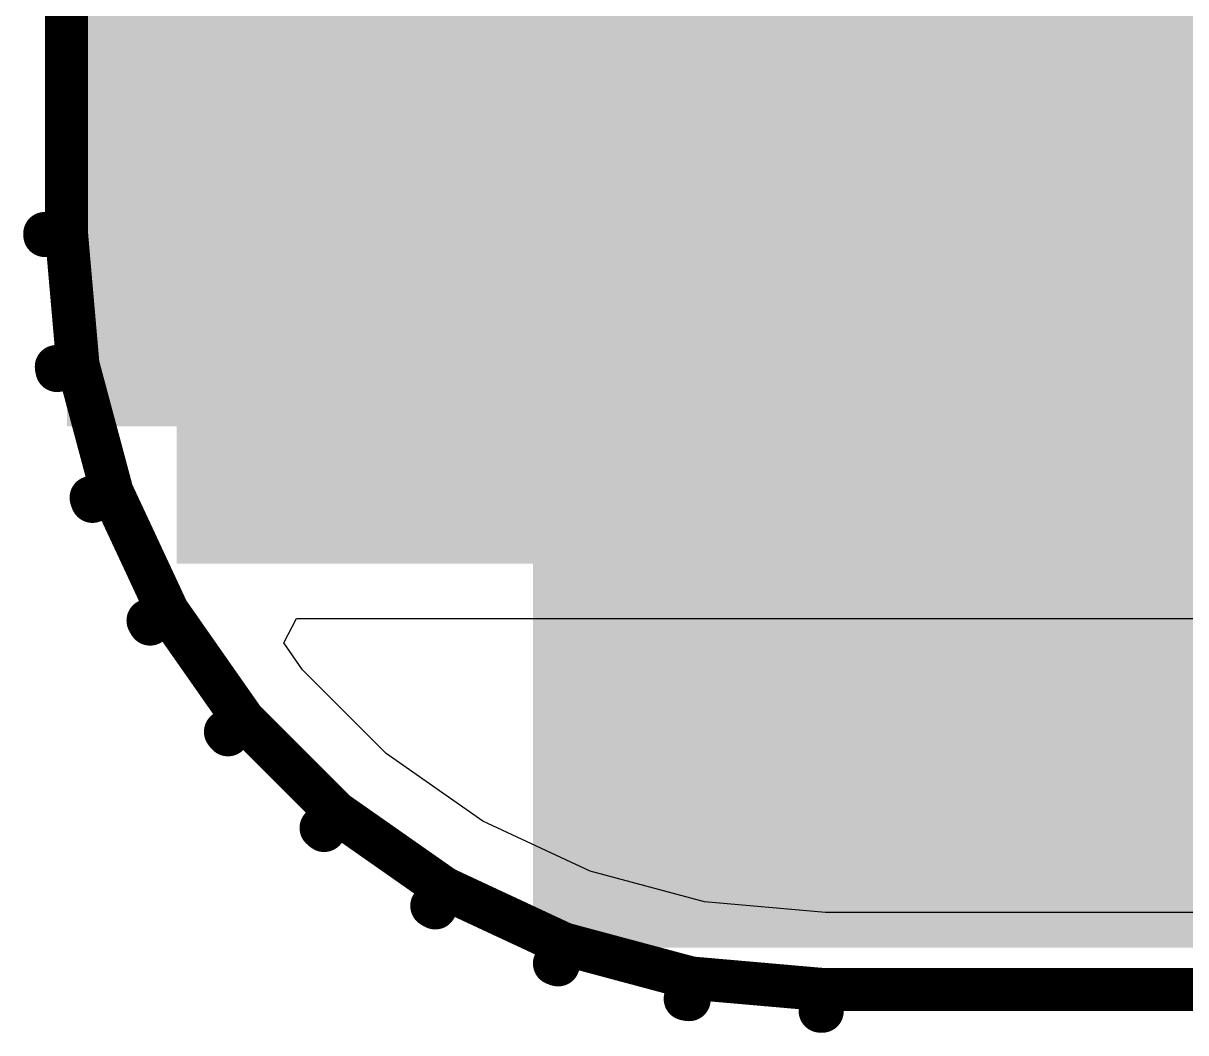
# Model space of a CAD drawing. Header units: millimetres. Extents: x 9.6 to 105, y 7.6 to 66.9.
# Drawn here: x 9.58 to 14.96, y 8.24 to 12.92 of the extents above; entities that cross this region are included whole.
import ezdxf

# ---------------------------------------------------------------- set-up
doc = ezdxf.new("R2010")
doc.units = ezdxf.units.MM
for name, color, linetype in [('BottomLayer', 5, 'Continuous'), ('KeepOutLayer', 6, 'Continuous'), ('Mechanical4', 56, 'Continuous'), ('TopLayer', 1, 'Continuous')]:
    doc.layers.add(name, color=color, linetype=linetype)

msp = doc.modelspace()

# ---------------------------------------------------------------- hatches: boundary and pattern name
at = {"layer": 'BottomLayer'}
msp.add_hatch(color=5, dxfattribs=at).paths.add_polyline_path([(10.2868, 10.414), (18.669, 10.414), (18.669, 61.9242), (10.2868, 61.9242)])
at = {"layer": 'TopLayer'}
for points in [[(9.779, 11.049), (19.939, 11.049), (19.939, 35.814), (9.779, 35.814)], [(11.938, 8.636), (20.701, 8.636), (20.701, 11.811), (11.938, 11.811)]]:
    msp.add_hatch(color=1, dxfattribs=at).paths.add_polyline_path(points)

# ---------------------------------------------------------------- linework, layer by layer
at = {"layer": 'BottomLayer'}
for p, q in [((10.7835, 10.0465), (10.8421, 10.1591)), ((10.8421, 10.1591), (18.669, 10.1591)), ((10.8703, 9.9225), (10.7835, 10.0465)), ((11.2575, 9.5353), (10.8703, 9.9225)), ((11.7061, 9.2212), (11.2575, 9.5353)), ((12.2025, 8.9897), (11.7061, 9.2212)), ((12.7315, 8.848), (12.2025, 8.9897)), ((13.2926, 8.7989), (12.7315, 8.848)), ((101.2614, 8.7989), (13.2926, 8.7989))]:
    msp.add_line(p, q, dxfattribs=at)
at = {"layer": 'KeepOutLayer', "const_width": 0.2}
for points in [[(9.777, 11.942), (9.777, 63.242)], [(9.777, 11.942), (9.8302, 11.3342)], [(9.8302, 11.3342), (9.9881, 10.7449)], [(9.9881, 10.7449), (10.246, 10.192)], [(10.246, 10.192), (10.5959, 9.6922)], [(10.5959, 9.6922), (11.0273, 9.2608)], [(11.0273, 9.2608), (11.527, 8.9109)], [(11.527, 8.9109), (12.0799, 8.6531)], [(12.0799, 8.6531), (12.6693, 8.4952)], [(12.6693, 8.4952), (13.277, 8.442)], [(13.277, 8.442), (101.277, 8.442)]]:
    msp.add_lwpolyline(points, dxfattribs=at)
at = {"layer": 'KeepOutLayer', "const_width": 0.1}
for points in [[(9.727, 11.942, 1), (9.827, 11.942, 1)], [(9.727, 11.942, 1), (9.827, 11.942, 1)], [(9.7802, 11.3342, 1), (9.8802, 11.3342, 1)], [(9.7802, 11.3342, 1), (9.8802, 11.3342, 1)], [(9.9381, 10.7449, 1), (10.0381, 10.7449, 1)], [(9.9381, 10.7449, 1), (10.0381, 10.7449, 1)], [(10.196, 10.192, 1), (10.296, 10.192, 1)], [(10.196, 10.192, 1), (10.296, 10.192, 1)], [(10.5459, 9.6922, 1), (10.6459, 9.6922, 1)], [(10.5459, 9.6922, 1), (10.6459, 9.6922, 1)], [(10.9773, 9.2608, 1), (11.0773, 9.2608, 1)], [(10.9773, 9.2608, 1), (11.0773, 9.2608, 1)], [(11.477, 8.9109, 1), (11.577, 8.9109, 1)], [(11.477, 8.9109, 1), (11.577, 8.9109, 1)], [(12.0299, 8.6531, 1), (12.1299, 8.6531, 1)], [(12.0299, 8.6531, 1), (12.1299, 8.6531, 1)], [(12.6193, 8.4952, 1), (12.7193, 8.4952, 1)], [(12.6193, 8.4952, 1), (12.7193, 8.4952, 1)], [(13.227, 8.442, 1), (13.327, 8.442, 1)], [(13.227, 8.442, 1), (13.327, 8.442, 1)]]:
    msp.add_lwpolyline(points, format="xyb", close=True, dxfattribs=at)
at = {"layer": 'Mechanical4', "const_width": 0.2}
for points in [[(9.6774, 11.9333, -0.021819), (9.677, 11.942)], [(9.6774, 11.933, -0.022543), (9.677, 11.942)], [(9.7336, 11.3083, -0.044379), (9.7305, 11.3258)], [(9.7337, 11.308, -0.044515), (9.7305, 11.3255)], [(9.8974, 10.7027, -0.044522), (9.8914, 10.7194)], [(9.8976, 10.7023, -0.044538), (9.8915, 10.719)], [(10.164, 10.1346, -0.044531), (10.1551, 10.15)], [(10.1643, 10.1342, -0.044818), (10.1553, 10.1497)], [(10.5251, 9.6215, -0.044822), (10.5137, 9.6353)], [(10.5251, 9.6215, -0.043662), (10.5139, 9.6349)], [(10.9703, 9.1786, -0.044821), (10.9565, 9.1901)], [(10.9699, 9.1789, -0.043662), (10.9565, 9.1901)], [(11.4847, 8.8203, -0.044819), (11.4693, 8.8292)], [(11.4851, 8.8201, -0.044533), (11.4696, 8.829)], [(12.0541, 8.5565, -0.044535), (12.0374, 8.5626)], [(12.0544, 8.5564, -0.044519), (12.0377, 8.5624)], [(12.6605, 8.3955, -0.044518), (12.643, 8.3986)], [(12.6608, 8.3955, -0.044381), (12.6434, 8.3986)], [(13.277, 8.342, -0.022541), (13.268, 8.3424)], [(13.277, 8.342, -0.021819), (13.2683, 8.3424)]]:
    msp.add_lwpolyline(points, format="xyb", dxfattribs=at)
at = {"layer": 'Mechanical4', "const_width": 0.1}
for points in [[(9.627, 11.942, 1), (9.727, 11.942, 1)], [(9.627, 11.942, 1), (9.727, 11.942, 1)], [(9.6274, 11.9333, 1), (9.7274, 11.9333, 1)], [(9.6274, 11.933, 1), (9.7274, 11.933, 1)], [(9.6805, 11.3258, 1), (9.7805, 11.3258, 1)], [(9.6805, 11.3255, 1), (9.7805, 11.3255, 1)], [(9.6836, 11.3083, 1), (9.7836, 11.3083, 1)], [(9.6837, 11.308, 1), (9.7837, 11.308, 1)], [(9.8414, 10.7194, 1), (9.9414, 10.7194, 1)], [(9.8415, 10.719, 1), (9.9415, 10.719, 1)], [(9.8474, 10.7027, 1), (9.9474, 10.7027, 1)], [(9.8476, 10.7023, 1), (9.9476, 10.7023, 1)], [(10.1051, 10.15, 1), (10.2051, 10.15, 1)], [(10.1053, 10.1497, 1), (10.2053, 10.1497, 1)], [(10.114, 10.1346, 1), (10.214, 10.1346, 1)], [(10.1143, 10.1342, 1), (10.2143, 10.1342, 1)], [(10.4637, 9.6353, 1), (10.5637, 9.6353, 1)], [(10.4639, 9.6349, 1), (10.5639, 9.6349, 1)], [(10.4751, 9.6215, 1), (10.5751, 9.6215, 1)], [(10.4751, 9.6215, 1), (10.5751, 9.6215, 1)], [(10.9065, 9.1901, 1), (11.0065, 9.1901, 1)], [(10.9065, 9.1901, 1), (11.0065, 9.1901, 1)], [(10.9199, 9.1789, 1), (11.0199, 9.1789, 1)], [(10.9203, 9.1786, 1), (11.0203, 9.1786, 1)], [(11.4193, 8.8292, 1), (11.5193, 8.8292, 1)], [(11.4196, 8.829, 1), (11.5196, 8.829, 1)], [(11.4347, 8.8203, 1), (11.5347, 8.8203, 1)], [(11.4351, 8.8201, 1), (11.5351, 8.8201, 1)], [(11.9874, 8.5626, 1), (12.0874, 8.5626, 1)], [(11.9877, 8.5624, 1), (12.0877, 8.5624, 1)], [(12.0041, 8.5565, 1), (12.1041, 8.5565, 1)], [(12.0044, 8.5564, 1), (12.1044, 8.5564, 1)], [(12.593, 8.3986, 1), (12.693, 8.3986, 1)], [(12.5934, 8.3986, 1), (12.6934, 8.3986, 1)], [(12.6105, 8.3955, 1), (12.7105, 8.3955, 1)], [(12.6108, 8.3955, 1), (12.7108, 8.3955, 1)], [(13.218, 8.3424, 1), (13.318, 8.3424, 1)], [(13.2183, 8.3424, 1), (13.3183, 8.3424, 1)], [(13.227, 8.342, 1), (13.327, 8.342, 1)], [(13.227, 8.342, 1), (13.327, 8.342, 1)]]:
    msp.add_lwpolyline(points, format="xyb", close=True, dxfattribs=at)

doc.saveas('drawing.dxf')
